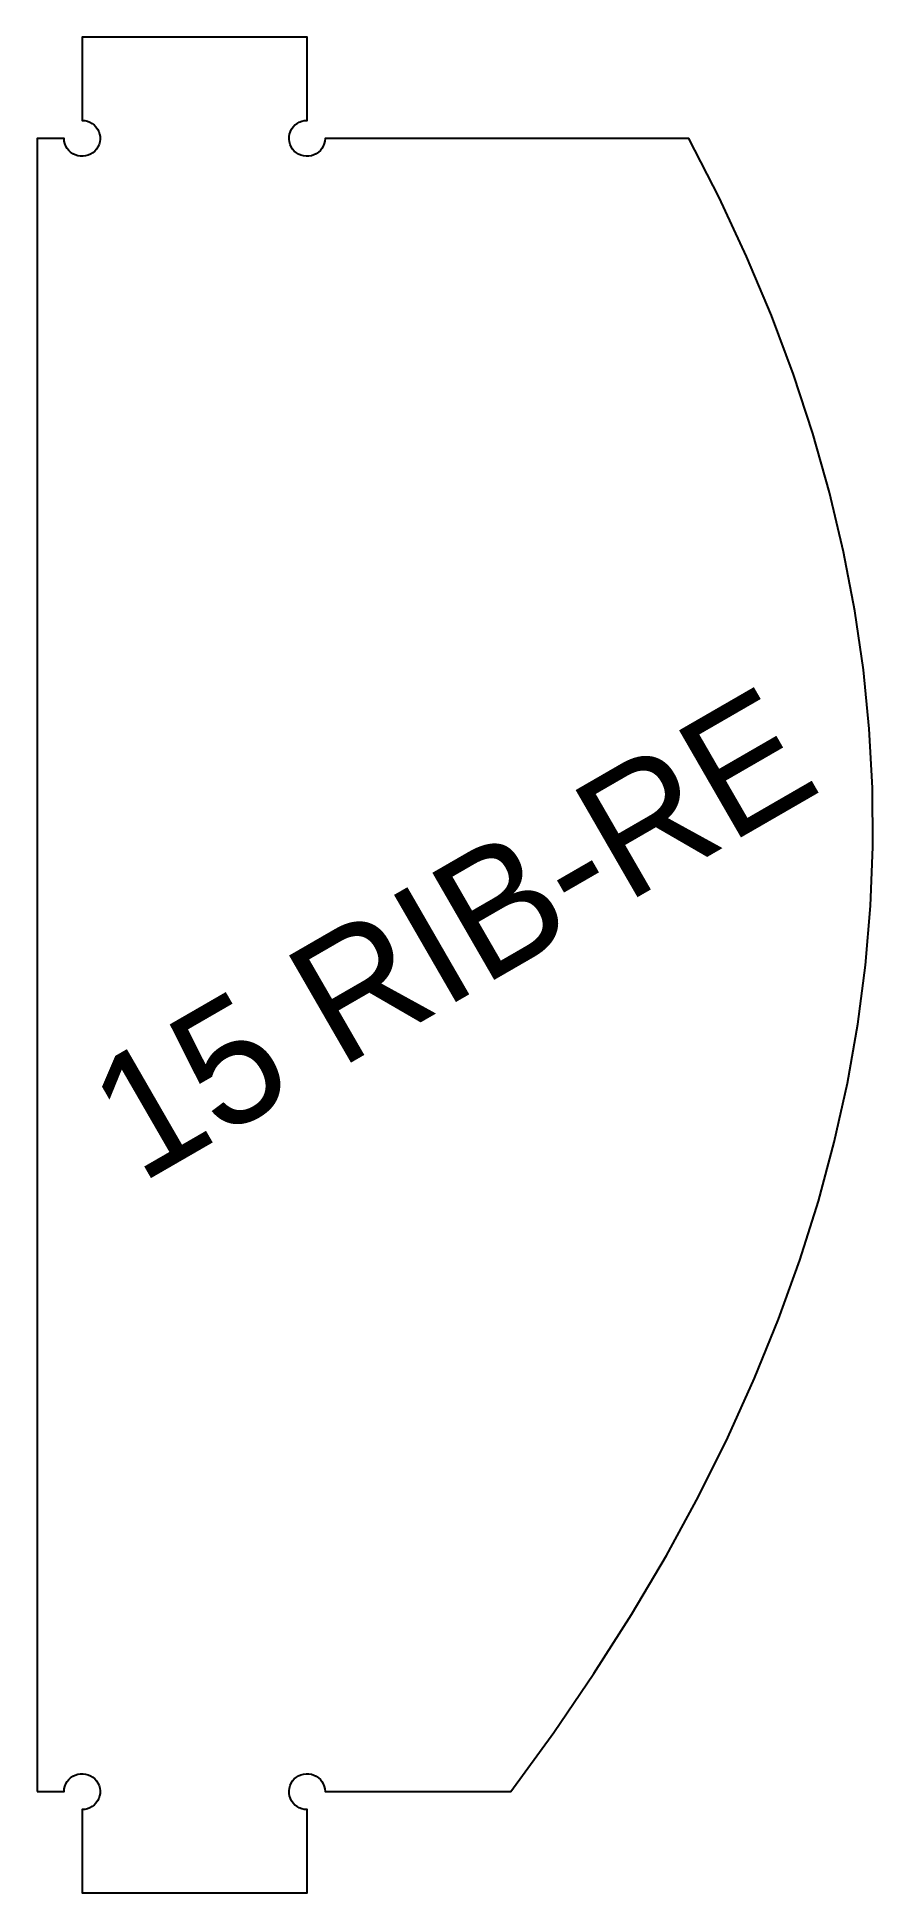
# Model space of a CAD drawing. Header units: millimetres. Extents: x 0 to 149, y 0 to 330.
import ezdxf
from ezdxf.enums import TextEntityAlignment as Align

# ---------------------------------------------------------------- set-up
doc = ezdxf.new("R2010")
doc.units = ezdxf.units.MM
doc.layers.add('CUT', color=1, linetype='Continuous')
doc.layers.add('ENGRAVE-LABEL', color=3, linetype='Continuous')

msp = doc.modelspace()

# ---------------------------------------------------------------- linework, layer by layer
at = {"layer": 'CUT'}
msp.add_lwpolyline([(0, 18), (4.8, 18, -2.414214), (8, 14.8), (8, 0), (48, 0), (48, 14.8, -2.414214), (51.2, 18), (84.23, 18), (91.87, 28.5), (99.03, 39), (105.71, 49.5), (111.91, 60), (117.62, 70.5), (122.85, 81), (127.6, 91.5), (131.87, 102), (135.65, 112.5), (138.96, 123), (141.77, 133.5), (144.11, 144), (145.97, 154.5), (147.34, 165), (148.23, 175.5), (148.63, 186), (148.56, 196.5), (148, 207), (146.96, 217.5), (145.44, 228), (143.43, 238.5), (140.94, 249), (137.97, 259.5), (134.52, 270), (130.59, 280.5), (126.17, 291), (121.27, 301.5), (115.89, 312), (51.2, 312, -2.414214), (48, 315.2), (48, 330), (8, 330), (8, 315.2, -2.414214), (4.8, 312), (0, 312)], format="xyb", close=True, dxfattribs=at)

# ---------------------------------------------------------------- texts
at = {"layer": 'ENGRAVE-LABEL'}
msp.add_text('15 RIB-RE', height=22, rotation=30, dxfattribs=at).set_placement((73.69, 170.66), align=Align.MIDDLE_CENTER)

doc.saveas('drawing.dxf')
